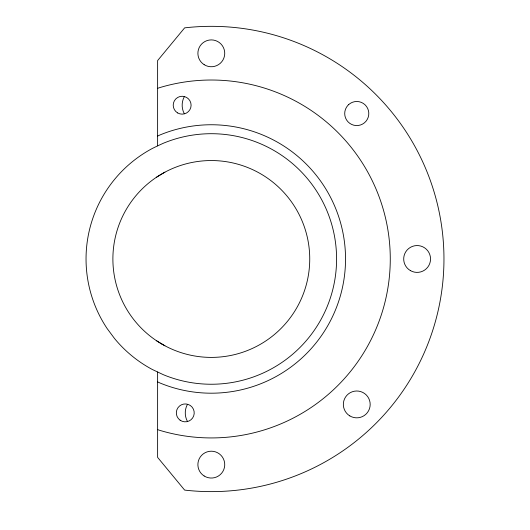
<?xml version="1.0" encoding="UTF-8"?>
<svg xmlns="http://www.w3.org/2000/svg" width="530" height="530" viewBox="0 0 530 530"><rect width="100%" height="100%" fill="white"/><g stroke="black" fill="none" stroke-linecap="round" stroke-linejoin="round"><path stroke-width="0.79" d="M156.628 177.139L164.916 172.171M157.622 145.869L152.262 148.499A125.272 125.272 0 0 0 107.153 328.573L114.473 338.445A125.272 125.272 0 0 0 152.262 369.456L163.373 374.71A125.272 125.272 0 0 0 336.583 258.978A125.272 125.272 0 0 0 163.373 143.239L157.622 145.869L157.622 60.566L184.632 27.865A232.644 232.644 0 0 1 443.961 258.978A232.644 232.644 0 0 1 184.632 490.091L157.622 457.39L157.622 371.994M157.622 136.071L159.947 134.971A134.222 134.222 0 0 1 345.533 258.978A134.222 134.222 0 0 1 159.947 382.978L157.622 381.878M157.622 88.344L159.364 87.722A178.961 178.961 0 0 1 390.272 258.978A178.961 178.961 0 0 1 159.364 430.227L157.622 429.605M156.628 340.817L164.916 345.779M187.435 421.429A17.894 17.894 0 0 1 187.322 404.556M184.268 113.645A17.894 17.894 0 0 1 184.268 96.771M348.568 104.695L347.918 105.344A12.044 12.044 0 0 0 353.788 125.206A12.044 12.044 0 0 0 368.43 110.565A12.044 12.044 0 0 0 348.568 104.695M162.101 344.215A98.428 98.428 0 0 0 309.739 258.978A98.428 98.428 0 0 0 162.101 173.734A98.428 98.428 0 0 0 162.101 344.215M180.107 420.191A8.95 8.95 0 0 0 194.179 413.698A8.95 8.95 0 0 0 181.518 404.761A8.95 8.95 0 0 0 180.107 420.191M177.682 112.956A8.95 8.95 0 0 0 191.098 105.205A8.95 8.95 0 0 0 177.682 97.46A8.95 8.95 0 0 0 177.682 112.956M204.163 64.68A13.422 13.422 0 0 0 224.727 53.841A13.422 13.422 0 0 0 205.05 41.453A13.422 13.422 0 0 0 204.163 64.68M204.163 475.986A13.422 13.422 0 0 0 224.727 465.141A13.422 13.422 0 0 0 205.05 452.752A13.422 13.422 0 0 0 204.163 475.986M349.826 415.911A13.422 13.422 0 0 0 370.178 404.675A13.422 13.422 0 0 0 350.27 392.67A13.422 13.422 0 0 0 349.826 415.911M410.406 270.598A13.422 13.422 0 0 0 430.539 258.978A13.422 13.422 0 0 0 410.406 247.351A13.422 13.422 0 0 0 410.406 270.598"/></g></svg>
